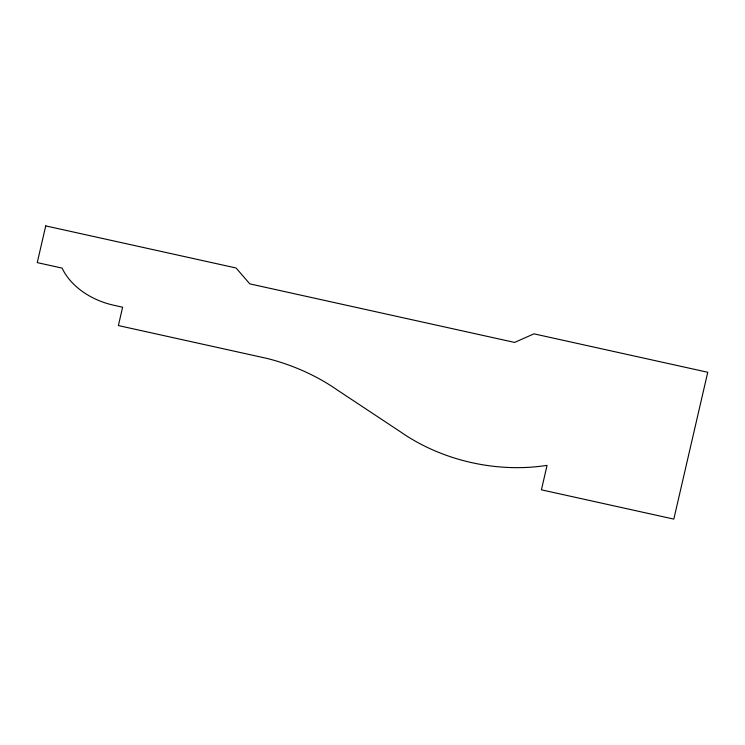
<?xml version="1.0" encoding="UTF-8"?>
<svg xmlns="http://www.w3.org/2000/svg" width="745" height="745" viewBox="0 0 745 745"><rect width="100%" height="100%" fill="white"/><g stroke="black" fill="none" stroke-linecap="round" stroke-linejoin="round"><path stroke-width="1.12" d="M45.734 225.903L37.25 262.613L62.077 268.098A68.14 50.483 11.8 0 0 114.73 305.459L122.618 307.21L118.381 325.565L267.334 358.494A170.503 126.305 11.8 0 1 337.671 390.25L400.577 431.895A157.53 116.695 11.8 0 0 547.063 465.355L541.41 489.828L673.815 519.097L707.75 372.267L533.969 333.844L514.59 342.421L249.789 283.873L236.063 267.986L45.734 225.903"/></g></svg>
